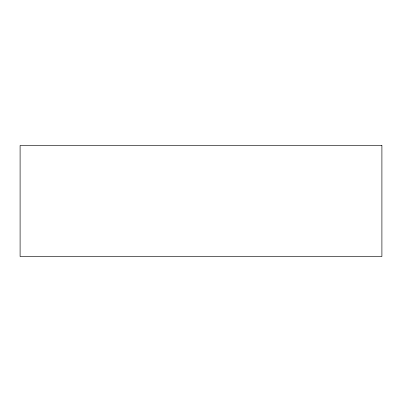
<?xml version="1.0" encoding="UTF-8"?>
<svg xmlns="http://www.w3.org/2000/svg" width="402" height="402" viewBox="0 0 402 402"><rect width="100%" height="100%" fill="white"/><g stroke="black" fill="none" stroke-linecap="round" stroke-linejoin="round"><path stroke-width="0.6" d="M381.9 145.459L20.1 145.459L20.1 256.541L381.9 256.541L381.9 145.459"/></g></svg>
